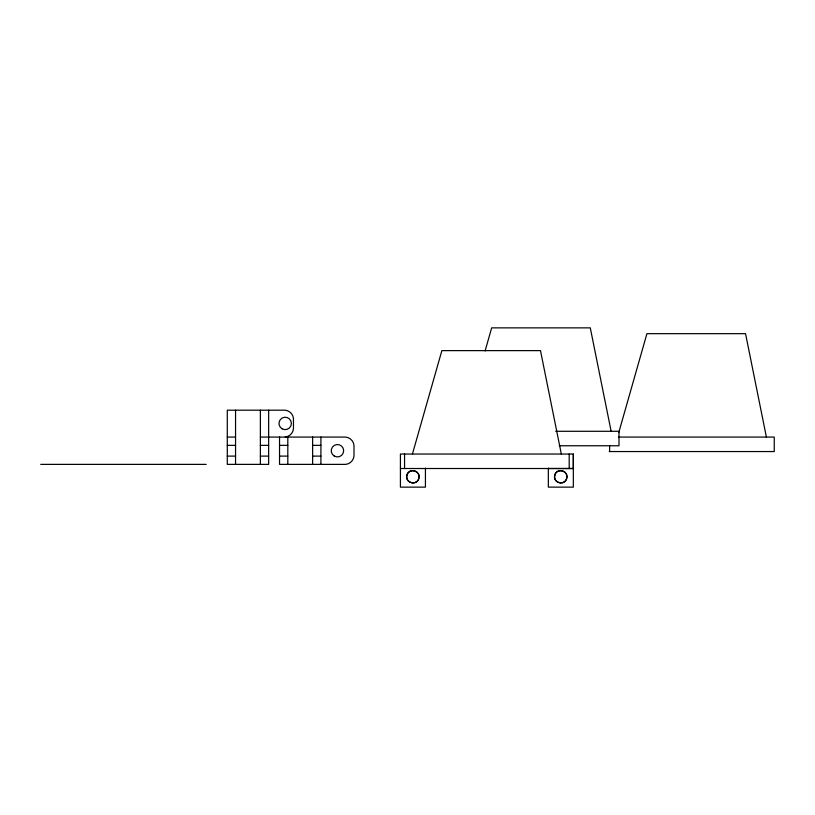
<?xml version="1.0" encoding="UTF-8"?>
<svg xmlns="http://www.w3.org/2000/svg" width="815" height="815" viewBox="0 0 815 815"><rect width="100%" height="100%" fill="white"/><g stroke="black" fill="none" stroke-linecap="round" stroke-linejoin="round"><path stroke-width="1.22" d="M548.332 468.167L548.332 487.126L573.332 487.136L573.332 454.037L400.42 454.037L400.42 487.136L425.43 487.136L425.43 468.167M412.421 454.037L441.873 350.623L540.488 350.623L561.341 454.037M485.088 350.99L491.669 327.864L590.284 327.864L611.138 431.288M618.86 432.215L646.927 333.661L745.542 333.661L766.395 437.074M555.677 431.288L618.993 431.288L618.993 445.764L559.253 445.764M227.283 437.074L235.555 437.074M260.372 437.074L345.723 437.074A9.311 9.311 0 0 1 353.995 445.347L353.995 456.105A9.311 9.311 0 0 1 345.723 464.377L279.535 464.377L279.535 437.074M618.473 437.074L774.25 437.074L774.25 451.551L609.202 451.551M227.283 445.347L235.555 445.347M260.372 445.347L268.644 445.347M279.535 445.347L287.807 445.347M312.624 445.347L320.906 445.347M227.283 456.105L235.555 456.105M260.372 456.105L268.644 456.105M279.535 456.105L287.807 456.105M312.624 456.105L320.906 456.105M40.75 464.377L206.215 464.377M400.42 468.513L573.332 468.513L573.332 454.037M548.332 468.513L573.332 468.513M609.61 445.52L609.61 451.551M569.196 454.037L569.196 468.513M404.556 454.037L404.556 468.513M320.906 437.074L320.906 464.377M312.624 437.074L312.624 464.377M287.807 437.074L287.807 464.377M268.644 410.19L268.644 464.377L227.283 464.377L227.283 410.19L285.189 410.19A9.311 9.311 0 0 1 293.461 418.462L293.461 428.802A9.311 9.311 0 0 1 285.189 437.074M260.372 410.19L260.372 464.377M235.555 410.19L235.555 464.377M406.879 475.186C404.525 482.806 417.097 486.168 418.869 478.395C421.223 470.775 408.651 467.403 406.879 475.186M554.75 475.186C552.387 482.806 564.958 486.168 566.731 478.395C569.084 470.775 556.513 467.403 554.75 475.186M409.772 482.164A6.204 6.204 0 0 0 419.083 476.785A6.204 6.204 0 0 0 409.772 471.416A6.204 6.204 0 0 0 409.772 482.164M557.633 482.164A6.204 6.204 0 0 0 566.945 476.785A6.204 6.204 0 0 0 557.633 471.416A6.204 6.204 0 0 0 557.633 482.164M334.344 456.105A6.204 6.204 0 0 0 343.655 450.726A6.204 6.204 0 0 0 334.344 445.357A6.204 6.204 0 0 0 334.344 456.105M282.092 428.802A6.204 6.204 0 0 0 291.393 423.423A6.204 6.204 0 0 0 282.092 418.054A6.204 6.204 0 0 0 282.092 428.802"/></g></svg>
